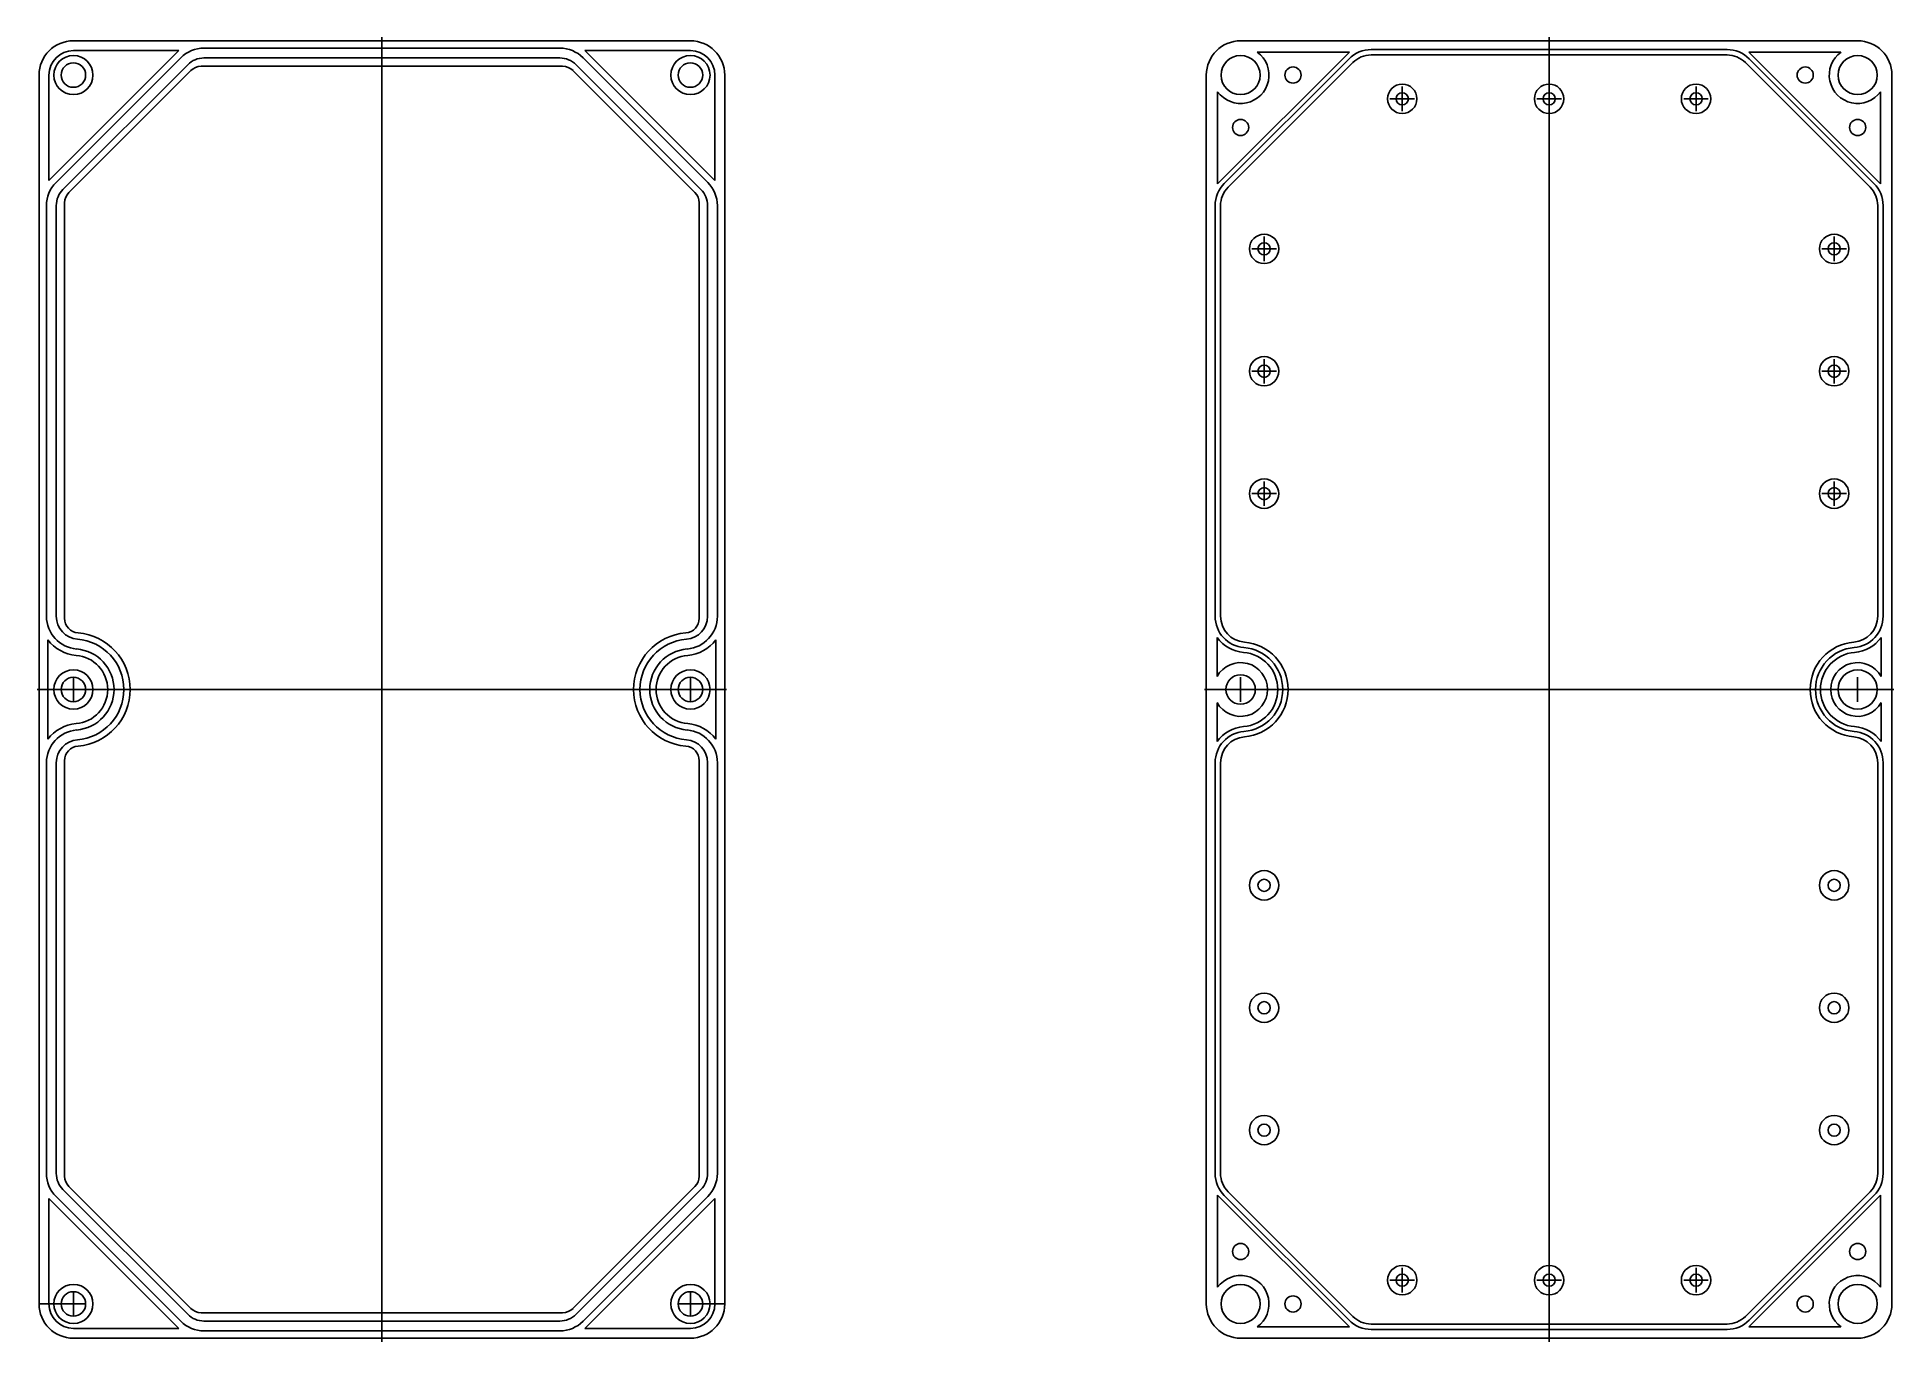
# Model space of a CAD drawing. Header units: millimetres. Extents: x 1800 to 2179, y 292 to 559.
import ezdxf

# ---------------------------------------------------------------- set-up
doc = ezdxf.new("R2010")
doc.units = ezdxf.units.MM

msp = doc.modelspace()

# ---------------------------------------------------------------- linework, layer by layer
at = {"color": 7}
for p, q in [((1933.62, 557.9), (1807.62, 557.9)), ((1870.62, 292.15), (1870.62, 558.65)), ((1802.62, 529.35), (1829.17, 555.9)), ((1804.08, 528.97), (1829.54, 554.44)), ((1829.17, 555.9), (1807.62, 555.9)), ((1906.95, 556.4), (1834.28, 556.4)), ((1906.95, 554.4), (1834.28, 554.4)), ((1937.15, 528.97), (1911.69, 554.44)), ((1912.06, 555.9), (1933.62, 555.9)), ((1938.62, 529.35), (1912.06, 555.9)), ((1800.62, 299.9), (1800.62, 550.9)), ((1802.62, 529.35), (1802.62, 550.9)), ((1805.49, 527.56), (1830.96, 553.02)), ((1806.69, 526.92), (1831.59, 551.82)), ((1907.52, 552.7), (1833.72, 552.7)), ((1934.54, 526.92), (1909.64, 551.82)), ((1935.74, 527.56), (1910.27, 553.02)), ((1938.62, 529.35), (1938.62, 550.9)), ((1940.62, 299.9), (1940.62, 550.9)), ((1802.12, 440.35), (1802.12, 524.23)), ((1804.12, 440.35), (1804.12, 524.23)), ((1805.82, 439.95), (1805.82, 524.8)), ((1935.42, 439.95), (1935.42, 524.8)), ((1937.12, 440.35), (1937.12, 524.23)), ((1939.12, 440.35), (1939.12, 524.23)), ((1802.42, 415.25), (1802.42, 435.55)), ((1938.82, 415.25), (1938.82, 435.55)), ((1941.02, 425.4), (1800.22, 425.4)), ((1805.12, 425.4), (1810.12, 425.4)), ((1805.12, 425.4), (1810.12, 425.4)), ((1805.12, 425.4), (1810.12, 425.4)), ((1806.12, 425.4), (1811.12, 425.4)), ((1807.62, 422.9), (1807.62, 427.9)), ((1935.12, 425.4), (1930.12, 425.4)), ((1935.12, 425.4), (1930.12, 425.4)), ((1936.12, 425.4), (1931.12, 425.4)), ((1931.12, 425.4), (1936.12, 425.4)), ((1936.12, 425.4), (1931.12, 425.4)), ((1933.62, 422.9), (1933.62, 427.9)), ((1802.12, 326.57), (1802.12, 410.45)), ((1804.12, 326.57), (1804.12, 410.45)), ((1805.82, 326), (1805.82, 410.85)), ((1935.42, 326), (1935.42, 410.85)), ((1937.12, 326.57), (1937.12, 410.45)), ((1939.12, 326.57), (1939.12, 410.45)), ((1805.49, 323.24), (1830.96, 297.78)), ((1806.69, 323.88), (1831.59, 298.98)), ((1934.54, 323.88), (1909.64, 298.98)), ((1935.74, 323.24), (1910.27, 297.78)), ((1802.62, 321.45), (1802.62, 299.9)), ((1802.62, 321.45), (1829.17, 294.9)), ((1804.08, 321.83), (1829.54, 296.36)), ((1937.15, 321.83), (1911.69, 296.36)), ((1938.62, 321.45), (1912.06, 294.9)), ((1938.62, 321.45), (1938.62, 299.9)), ((1800.62, 299.9), (1810.12, 299.9)), ((1807.62, 302.4), (1807.62, 297.4)), ((1940.62, 299.9), (1931.12, 299.9)), ((1933.62, 302.4), (1933.62, 297.4)), ((1907.52, 298.1), (1833.72, 298.1)), ((1906.95, 296.4), (1834.28, 296.4)), ((1829.17, 294.9), (1807.62, 294.9)), ((1933.62, 292.9), (1807.62, 292.9)), ((1933.62, 292.9), (1807.62, 292.9)), ((1906.95, 294.4), (1834.28, 294.4)), ((1912.06, 294.9), (1933.62, 294.9))]:
    msp.add_line(p, q, dxfattribs=at)
for p, q in [((2171.97, 557.9), (2045.97, 557.9)), ((2108.97, 292.15), (2108.97, 558.65)), ((2041.27, 528.66), (2068.21, 555.6)), ((2042.64, 528.76), (2068.11, 554.23)), ((2068.21, 555.6), (2049.37, 555.6)), ((2145.3, 556.1), (2072.63, 556.1)), ((2145.3, 555), (2072.63, 555)), ((2176.67, 528.66), (2149.72, 555.6)), ((2149.72, 555.6), (2168.57, 555.6)), ((2175.29, 528.76), (2149.83, 554.23)), ((2038.97, 299.9), (2038.97, 550.9)), ((2043.42, 527.98), (2068.88, 553.45)), ((2174.51, 527.98), (2149.05, 553.45)), ((2178.97, 299.9), (2178.97, 550.9)), ((2041.27, 528.66), (2041.27, 547.5)), ((2076.47, 546.05), (2081.47, 546.05)), ((2078.97, 543.55), (2078.97, 548.55)), ((2106.47, 546.05), (2111.47, 546.05)), ((2108.97, 543.55), (2108.97, 548.55)), ((2136.47, 546.05), (2141.47, 546.05)), ((2138.97, 543.55), (2138.97, 548.55)), ((2176.67, 528.66), (2176.67, 547.5)), ((2040.77, 440.35), (2040.77, 524.23)), ((2041.87, 440.35), (2041.87, 524.23)), ((2176.07, 440.35), (2176.07, 524.23)), ((2177.17, 440.35), (2177.17, 524.23)), ((2050.77, 512.9), (2050.77, 517.9)), ((2167.17, 512.9), (2167.17, 517.9)), ((2048.27, 515.4), (2053.27, 515.4)), ((2164.67, 515.4), (2169.67, 515.4)), ((2050.77, 487.9), (2050.77, 492.9)), ((2167.17, 487.9), (2167.17, 492.9)), ((2048.27, 490.4), (2053.27, 490.4)), ((2164.67, 490.4), (2169.67, 490.4)), ((2050.77, 462.9), (2050.77, 467.9)), ((2167.17, 462.9), (2167.17, 467.9)), ((2048.27, 465.4), (2053.27, 465.4)), ((2164.67, 465.4), (2169.67, 465.4)), ((2041.17, 428.08), (2041.17, 436.02)), ((2176.77, 428.08), (2176.77, 436.02)), ((2179.37, 425.4), (2038.57, 425.4)), ((2043.47, 425.4), (2048.47, 425.4)), ((2043.47, 425.4), (2048.47, 425.4)), ((2044.47, 425.4), (2049.47, 425.4)), ((2045.97, 422.9), (2045.97, 427.9)), ((2173.47, 425.4), (2168.47, 425.4)), ((2173.47, 425.4), (2168.47, 425.4)), ((2174.47, 425.4), (2169.47, 425.4)), ((2169.47, 425.4), (2174.47, 425.4)), ((2174.47, 425.4), (2169.47, 425.4)), ((2171.97, 422.9), (2171.97, 427.9)), ((2041.17, 414.78), (2041.17, 422.71)), ((2176.77, 414.78), (2176.77, 422.71)), ((2040.77, 326.57), (2040.77, 410.45)), ((2041.87, 326.57), (2041.87, 410.45)), ((2176.07, 326.57), (2176.07, 410.45)), ((2177.17, 326.57), (2177.17, 410.45)), ((2043.42, 322.82), (2068.88, 297.35)), ((2174.51, 322.82), (2149.05, 297.35)), ((2041.27, 322.14), (2068.21, 295.2)), ((2041.27, 303.3), (2041.27, 322.14)), ((2042.64, 322.04), (2068.11, 296.57)), ((2176.67, 322.14), (2149.72, 295.2)), ((2175.29, 322.04), (2149.83, 296.57)), ((2176.67, 322.14), (2176.67, 303.3)), ((2078.97, 307.25), (2078.97, 302.25)), ((2108.97, 307.25), (2108.97, 302.25)), ((2138.97, 307.25), (2138.97, 302.25)), ((2076.47, 304.75), (2081.47, 304.75)), ((2106.47, 304.75), (2111.47, 304.75)), ((2136.47, 304.75), (2141.47, 304.75)), ((2145.3, 295.8), (2072.63, 295.8)), ((2171.97, 292.9), (2045.97, 292.9)), ((2171.97, 292.9), (2045.97, 292.9)), ((2068.21, 295.2), (2049.37, 295.2)), ((2145.3, 294.7), (2072.63, 294.7)), ((2149.72, 295.2), (2168.57, 295.2))]:
    msp.add_line(p, q)
for centre, radius in [((1807.62, 550.9), 4), ((1933.62, 550.9), 4), ((1807.62, 550.9), 2.5), ((1933.62, 550.9), 2.5), ((1807.62, 425.4), 4), ((1933.62, 425.4), 4), ((1807.62, 425.4), 2.5), ((1933.62, 425.4), 2.5), ((1807.62, 299.9), 4), ((1933.62, 299.9), 4), ((1807.62, 299.9), 2.5), ((1933.62, 299.9), 2.5)]:
    msp.add_circle(centre, radius, dxfattribs=at)
for centre, radius in [((2045.97, 550.9), 4), ((2171.97, 550.9), 4), ((2056.67, 550.9), 1.65), ((2161.27, 550.9), 1.65), ((2078.97, 546.05), 3), ((2078.97, 546.05), 1.25), ((2108.97, 546.05), 3), ((2108.97, 546.05), 1.25), ((2138.97, 546.05), 3), ((2138.97, 546.05), 1.25), ((2045.97, 540.2), 1.65), ((2171.97, 540.2), 1.65), ((2050.77, 515.4), 3), ((2050.77, 515.4), 1.25), ((2167.17, 515.4), 3), ((2167.17, 515.4), 1.25), ((2050.77, 490.4), 3), ((2167.17, 490.4), 3), ((2050.77, 490.4), 1.25), ((2167.17, 490.4), 1.25), ((2050.77, 465.4), 3), ((2050.77, 465.4), 1.25), ((2167.17, 465.4), 3), ((2167.17, 465.4), 1.25), ((2171.97, 425.4), 4), ((2045.97, 425.4), 3), ((2050.77, 385.4), 3), ((2167.17, 385.4), 3), ((2050.77, 385.4), 1.25), ((2167.17, 385.4), 1.25), ((2050.77, 360.4), 3), ((2050.77, 360.4), 1.25), ((2167.17, 360.4), 3), ((2167.17, 360.4), 1.25), ((2050.77, 335.4), 3), ((2167.17, 335.4), 3), ((2050.77, 335.4), 1.25), ((2167.17, 335.4), 1.25), ((2045.97, 310.6), 1.65), ((2171.97, 310.6), 1.65), ((2078.97, 304.75), 3), ((2108.97, 304.75), 3), ((2138.97, 304.75), 3), ((2045.97, 299.9), 4), ((2078.97, 304.75), 1.25), ((2108.97, 304.75), 1.25), ((2138.97, 304.75), 1.25), ((2171.97, 299.9), 4), ((2056.67, 299.9), 1.65), ((2161.27, 299.9), 1.65)]:
    msp.add_circle(centre, radius)
for centre, radius, start, end in [((1807.62, 550.9), 7, 90, 180), ((1933.62, 550.9), 7, 0, 90), ((1807.62, 550.9), 5, 90, 180), ((1834.28, 549.7), 6.7, 90, 135), ((1834.28, 549.7), 4.7, 90, 135), ((1906.95, 549.7), 6.7, 45, 90), ((1906.95, 549.7), 4.7, 45, 90), ((1933.62, 550.9), 5, 360, 90), ((1833.72, 549.7), 3, 90, 135), ((1907.52, 549.7), 3, 45, 90), ((1808.82, 524.23), 6.7, 135, 180), ((1808.82, 524.23), 4.7, 135, 180), ((1932.42, 524.23), 4.7, 360, 45), ((1932.42, 524.23), 6.7, 360, 45), ((1808.82, 524.8), 3, 135, 180), ((1932.42, 524.8), 3, 360, 45), ((1808.82, 440.35), 6.7, 180, 265.4114), ((1808.82, 440.35), 4.7, 180, 265.4114), ((1808.82, 439.95), 3, 180, 265.2854), ((1932.42, 439.95), 3, 274.7146, 0), ((1932.42, 440.35), 4.7, 274.5886, 0), ((1932.42, 440.35), 6.7, 274.5886, 0), ((1807.62, 425.4), 11.6, 274.7146, 85.2854), ((1933.62, 425.4), 11.6, 94.7146, 265.2854), ((1808.82, 440.35), 8, 216.8699, 265.4114), ((1807.62, 425.4), 7, 274.5886, 85.4114), ((1807.62, 425.4), 8.3, 274.5886, 85.4114), ((1807.62, 425.4), 10.3, 274.5886, 85.4114), ((1933.62, 425.4), 10.3, 94.5886, 265.4114), ((1933.62, 425.4), 8.3, 94.5886, 265.4114), ((1933.62, 425.4), 7, 94.5886, 265.4114), ((1932.42, 440.35), 8, 274.5886, 323.1301), ((1808.82, 410.45), 6.7, 94.5886, 180), ((1808.82, 410.45), 8, 94.5886, 143.1301), ((1932.42, 410.45), 6.7, 360, 85.4114), ((1932.42, 410.45), 8, 36.8699, 85.4114), ((1808.82, 410.45), 4.7, 94.5886, 180), ((1808.82, 410.85), 3, 94.7146, 180), ((1932.42, 410.85), 3, 0, 85.2854), ((1932.42, 410.45), 4.7, 0, 85.4114), ((1808.82, 326.57), 6.7, 180, 225), ((1808.82, 326.57), 4.7, 180, 225), ((1932.42, 326.57), 4.7, 315, 0), ((1932.42, 326.57), 6.7, 315, 0), ((1808.82, 326), 3, 180, 225), ((1932.42, 326), 3, 315, 0), ((1807.62, 299.9), 7, 180, 270), ((1807.62, 299.9), 5, 180, 270), ((1933.62, 299.9), 7, 270, 0), ((1933.62, 299.9), 5, 270, 0), ((1834.28, 301.1), 6.7, 225, 270), ((1834.28, 301.1), 4.7, 225, 270), ((1833.72, 301.1), 3, 225, 270), ((1906.95, 301.1), 4.7, 270, 315), ((1906.95, 301.1), 6.7, 270, 315), ((1907.52, 301.1), 3, 270, 315)]:
    msp.add_arc(centre, radius, start, end, dxfattribs=at)
for centre, radius, start, end in [((2045.97, 550.9), 7, 90, 180), ((2171.97, 550.9), 7, 0, 90), ((2045.97, 550.9), 5.8, 215.8704, 54.1296), ((2072.63, 549.7), 6.4, 90, 135), ((2072.63, 549.7), 5.3, 90, 135), ((2145.3, 549.7), 6.4, 45, 90), ((2145.3, 549.7), 5.3, 45, 90), ((2171.97, 550.9), 5.8, 125.8704, 324.1296), ((2047.17, 524.23), 6.4, 135, 180), ((2047.17, 524.23), 5.3, 135, 180), ((2170.77, 524.23), 5.3, 360, 45), ((2170.77, 524.23), 6.4, 360, 45), ((2047.17, 440.35), 6.4, 180, 265.4114), ((2047.17, 440.35), 5.3, 180, 265.4114), ((2170.77, 440.35), 5.3, 274.5886, 0), ((2170.77, 440.35), 6.4, 274.5886, 0), ((2047.17, 440.35), 7.4, 215.8248, 265.4114), ((2045.97, 425.4), 7.6, 274.5886, 85.4114), ((2045.97, 425.4), 8.6, 274.5886, 85.4114), ((2045.97, 425.4), 9.7, 274.5886, 85.4114), ((2171.97, 425.4), 9.7, 94.5886, 265.4114), ((2171.97, 425.4), 8.6, 94.5886, 265.4114), ((2171.97, 425.4), 7.6, 94.5886, 265.4114), ((2170.77, 440.35), 7.4, 274.5886, 324.1752), ((2045.97, 425.4), 5.5, 209.2229, 150.7771), ((2171.97, 425.4), 5.5, 29.2229, 330.7771), ((2047.17, 410.45), 7.4, 94.5886, 144.1752), ((2170.77, 410.45), 7.4, 35.8248, 85.4114), ((2047.17, 410.45), 6.4, 94.5886, 180), ((2047.17, 410.45), 5.3, 94.5886, 180), ((2170.77, 410.45), 5.3, 0, 85.4114), ((2170.77, 410.45), 6.4, 360, 85.4114), ((2047.17, 326.57), 6.4, 180, 225), ((2047.17, 326.57), 5.3, 180, 225), ((2170.77, 326.57), 5.3, 315, 0), ((2170.77, 326.57), 6.4, 315, 0), ((2045.97, 299.9), 5.8, 305.8704, 144.1296), ((2171.97, 299.9), 5.8, 35.8704, 234.1296), ((2045.97, 299.9), 7, 180, 270), ((2171.97, 299.9), 7, 270, 0), ((2072.63, 301.1), 6.4, 225, 270), ((2072.63, 301.1), 5.3, 225, 270), ((2145.3, 301.1), 5.3, 270, 315), ((2145.3, 301.1), 6.4, 270, 315)]:
    msp.add_arc(centre, radius, start, end)

doc.saveas('drawing.dxf')
